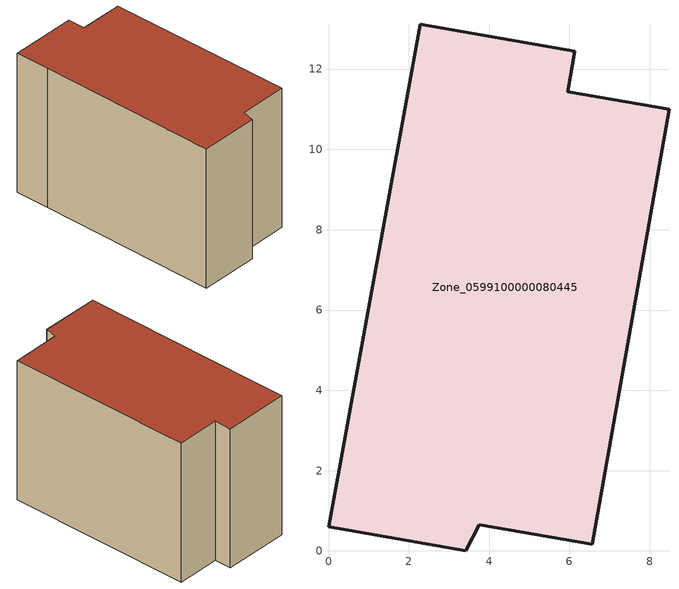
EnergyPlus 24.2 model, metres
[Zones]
Zone_0599100000080445
 floor ground (C_G): 0,0.6 1.93,11.13 2.28,13.12 6.13,12.45 5.96,11.44 8.48,11 6.57,0.17 3.75,0.65 3.42,0 z0
 wall outside (C_F): 1.93,11.13 0,0.6 3.42,0 3.75,0.65 6.57,0.17 8.48,11 5.96,11.44 6.13,12.45 2.28,13.12 1.93,11.13 z0:8.45
 roof outside (C_R): 6.13,12.45 2.28,13.12 1.93,11.13 0,0.6 3.42,0 3.75,0.65 6.57,0.17 8.48,11 5.96,11.44 z8.45
[BUILDING]
Pand.0599100000080445: North Axis=0; Terrain=City; Loads Convergence Tolerance Value=0.04; Temperature Convergence Tolerance Value=0.4; Solar Distribution=FullExterior; Maximum Number of Warmup Days=25; Minimum Number of Warmup Days=1
[Site:Location]
Rotterdam.The.Hague.AP_ZH_NLD Design_Conditions: Latitude=51.96; Longitude=4.45; Time Zone=1; Elevation=-4.5
[SITE:GROUNDTEMPERATURE:BUILDINGSURFACE]
18, 18, 18, 18, 18, 18, 18, 18, 18, 18, 18, 18
[MATERIAL] Thermal Absorptance=0.9; Solar Absorptance=0.7; Visible Absorptance=0.7
Name | Roughness | Thickness | Conductivity | Density | Specific Heat
G.TC.1946-1964 | MediumSmooth | 0.15 | 1 | 540 | 1210
F.TC.1946-1964 | Rough | 0.3 | 0.857143 | 1920 | 840
R.TC.1946-1964 | MediumRough | 0.2 | 0.235294 | 1500 | 1000
[CONSTRUCTION]
C_G: G.TC.1946-1964
C_F: F.TC.1946-1964
C_R: R.TC.1946-1964
[ZONE]
Zone_0599100000080445: Type=1; Multiplier=1; Ceiling Height=Autocalculate; Volume=Autocalculate; Floor Area=autocalculate; Part of Total Floor Area=Yes
[ZONEINFILTRATION:DESIGNFLOWRATE]
Infil_Zone_0599100000080445: Zone or ZoneList or Space or SpaceList=Zone_0599100000080445; Schedule=AlwaysOn; Design Flow Rate Calculation Method=Flow/Area; Flow Rate per Floor Area=0.003; Constant Term Coefficient=1; Temperature Term Coefficient=0; Velocity Term Coefficient=0; Velocity Squared Term Coefficient=0
[HVACTEMPLATE:ZONE:IDEALLOADSAIRSYSTEM]
Zone_0599100000080445: Maximum Heating Supply Air Temperature=50; Minimum Cooling Supply Air Temperature=13; Maximum Heating Supply Air Humidity Ratio=0.0156; Minimum Cooling Supply Air Humidity Ratio=0.0077; Heating Limit=NoLimit; Cooling Limit=NoLimit; Dehumidification Control Type=ConstantSensibleHeatRatio; Cooling Sensible Heat Ratio=0.7; Dehumidification Setpoint=60; Humidification Control Type=None; Humidification Setpoint=30; Outdoor Air Method=None; Outdoor Air Flow Rate per Person=0.00944; Outdoor Air Flow Rate per Zone Floor Area=0; Outdoor Air Flow Rate per Zone=0; Demand Controlled Ventilation Type=None; Outdoor Air Economizer Type=NoEconomizer; Heat Recovery Type=None; Sensible Heat Recovery Effectiveness=0.7; Latent Heat Recovery Effectiveness=0.65
[ZONECONTROL:THERMOSTAT]
ThermostatControl_Zone_0599100000080445: Zone or ZoneList=Zone_0599100000080445; Control Type Schedule=DualSetpointControlType; Control 1=Thermostat_Zone_0599100000080445; Temperature Difference Between Cutout And Setpoint=0
[THERMOSTATSETPOINT:DUALSETPOINT]
Thermostat_Zone_0599100000080445: Heating Setpoint Temperature Schedule=HeatingSetpoint_Zone_0599100000080445; Cooling Setpoint Temperature Schedule=CoolingSetpoint_Zone_0599100000080445
[SCHEDULE:COMPACT]
HeatingSetpoint_Zone_0599100000080445: Through: 12/31, For: AllDays, Until: 24:00, 21
CoolingSetpoint_Zone_0599100000080445: Through: 12/31, For: AllDays, Until: 24:00, 24
DualSetpointControlType: Through: 12/31, For: AllDays, Until: 24:00, 4
AlwaysOn: Through: 12/31, For: AllDays, Until: 24:00, 1
